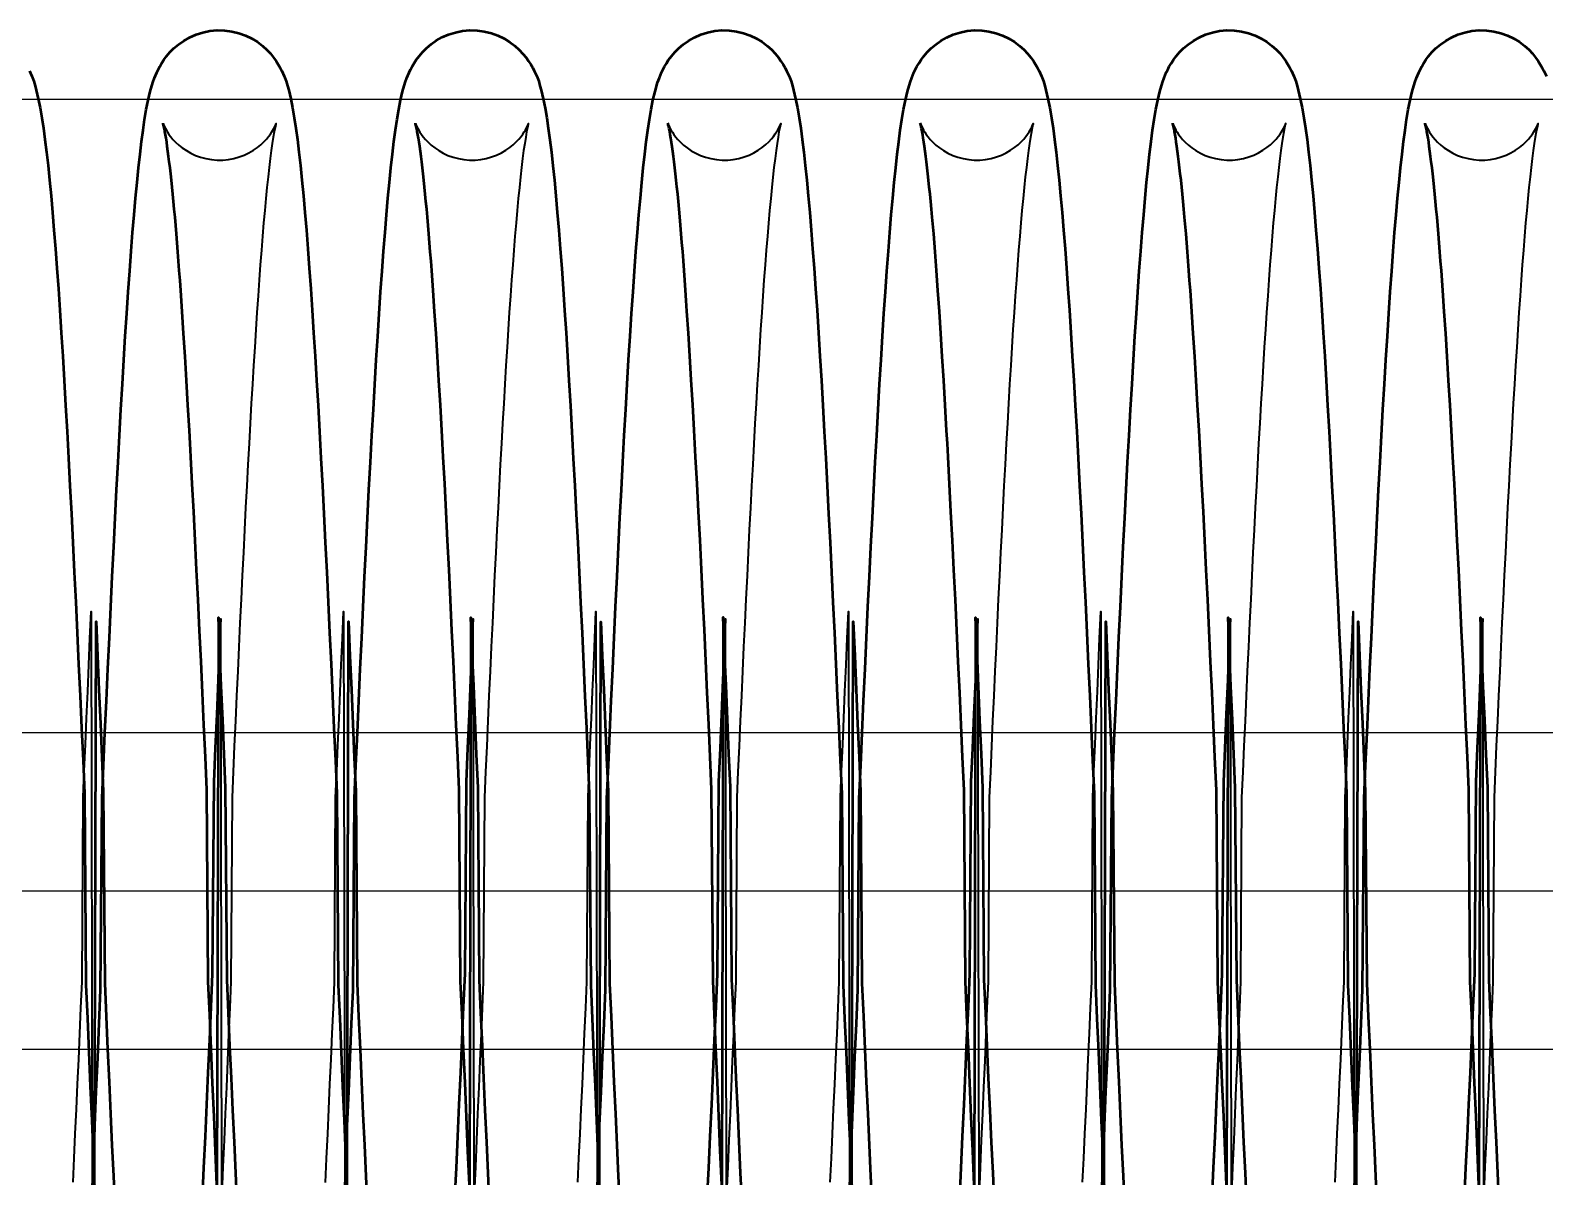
# Model space of a CAD drawing. Header units: millimetres. Extents: x 1448 to 104164, y -19509 to -89.
# Drawn here: x 52681.2 to 52776.9, y -3831.2 to -3758.8 of the extents above; entities that cross this region are included whole.
import ezdxf

# ---------------------------------------------------------------- set-up
doc = ezdxf.new("R2010")
doc.units = ezdxf.units.MM
doc.header["$LTSCALE"] = 60
doc.header["$MEASUREMENT"] = 0
doc.linetypes.add('CEN', pattern=[62, 60, -1, 0, -1])
doc.layers.get('0').update_dxf_attribs({"linetype": 'CONTINUOUS'})
doc.layers.add('cen', color=14, linetype='CONTINUOUS')
doc.layers.add('가려진 것(ISO)', color=7, linetype='CONTINUOUS', lineweight=35)
doc.layers.add('가시적인 것(ISO)', color=7, linetype='CONTINUOUS', lineweight=50)

# ---------------------------------------------------------------- blocks, each defined once
blk = doc.blocks.new('토션스프링 3')
at = {"layer": '가려진 것(ISO)', "flags": 128}
for points in [[(21462352.319, -50952857.63), (21462352.325, -50952857.647), (21462352.345, -50952857.704), (21462352.389, -50952857.807), (21462352.468, -50952857.966), (21462352.525, -50952858.07), (21462352.598, -50952858.191), (21462352.691, -50952858.328), (21462352.805, -50952858.48), (21462352.944, -50952858.647), (21462353.111, -50952858.823), (21462353.306, -50952859.003), (21462353.532, -50952859.182), (21462353.787, -50952859.355), (21462354.067, -50952859.514), (21462354.368, -50952859.654), (21462354.69, -50952859.77), (21462355.028, -50952859.86), (21462355.377, -50952859.922), (21462355.731, -50952859.952), (21462356.087, -50952859.949), (21462356.442, -50952859.915), (21462356.79, -50952859.851), (21462357.125, -50952859.758), (21462357.444, -50952859.638), (21462357.744, -50952859.494), (21462358.022, -50952859.334), (21462358.273, -50952859.161), (21462358.494, -50952858.981), (21462358.686, -50952858.8), (21462358.85, -50952858.625), (21462358.987, -50952858.459), (21462359.098, -50952858.309), (21462359.187, -50952858.174), (21462359.258, -50952858.056), (21462359.314, -50952857.954), (21462359.357, -50952857.869), (21462359.414, -50952857.742), (21462359.444, -50952857.667), (21462359.455, -50952857.633), (21462359.455, -50952857.635), (21462359.446, -50952857.667), (21462359.431, -50952857.726), (21462359.411, -50952857.808), (21462359.389, -50952857.911), (21462359.338, -50952858.173), (21462359.279, -50952858.505), (21462359.216, -50952858.901), (21462359.152, -50952859.352), (21462359.086, -50952859.857), (21462359.018, -50952860.414), (21462358.95, -50952861.021), (21462358.881, -50952861.678), (21462358.811, -50952862.381), (21462358.741, -50952863.131), (21462358.671, -50952863.924), (21462358.601, -50952864.759), (21462358.53, -50952865.637), (21462358.459, -50952866.559), (21462358.389, -50952867.523), (21462358.317, -50952868.527), (21462358.246, -50952869.571), (21462358.175, -50952870.652), (21462358.104, -50952871.77), (21462358.032, -50952872.923), (21462357.961, -50952874.109), (21462357.89, -50952875.328), (21462357.819, -50952876.578), (21462357.747, -50952877.861), (21462357.676, -50952879.178), (21462357.604, -50952880.526), (21462357.533, -50952881.903), (21462357.461, -50952883.309), (21462357.39, -50952884.741), (21462357.318, -50952886.198), (21462357.246, -50952887.677), (21462357.175, -50952889.177), (21462357.103, -50952890.697), (21462357.032, -50952892.234), (21462356.961, -50952893.791), (21462356.889, -50952895.368), (21462356.818, -50952896.964), (21462356.746, -50952898.577), (21462356.674, -50952900.205), (21462356.603, -50952911.847), (21462356.531, -50952913.499), (21462356.459, -50952915.16), (21462356.388, -50952916.829), (21462356.316, -50952918.502), (21462356.245, -50952920.179), (21462356.174, -50952921.858), (21462356.102, -50952923.543), (21462356.031, -50952925.233), (21462355.959, -50952888.925), (21462355.887, -50952890.618)], [(21462368.266, -50952857.63), (21462368.271, -50952857.647), (21462368.292, -50952857.704), (21462368.336, -50952857.807), (21462368.414, -50952857.966), (21462368.472, -50952858.07), (21462368.545, -50952858.191), (21462368.637, -50952858.328), (21462368.752, -50952858.481), (21462368.891, -50952858.647), (21462369.058, -50952858.823), (21462369.254, -50952859.003), (21462369.479, -50952859.182), (21462369.734, -50952859.355), (21462370.014, -50952859.514), (21462370.316, -50952859.654), (21462370.637, -50952859.77), (21462370.975, -50952859.86), (21462371.324, -50952859.922), (21462371.678, -50952859.952), (21462372.034, -50952859.949), (21462372.389, -50952859.915), (21462372.737, -50952859.851), (21462373.072, -50952859.758), (21462373.391, -50952859.638), (21462373.692, -50952859.494), (21462373.969, -50952859.333), (21462374.22, -50952859.16), (21462374.441, -50952858.981), (21462374.633, -50952858.8), (21462374.797, -50952858.624), (21462374.934, -50952858.459), (21462375.045, -50952858.309), (21462375.134, -50952858.174), (21462375.205, -50952858.056), (21462375.261, -50952857.954), (21462375.304, -50952857.869), (21462375.361, -50952857.742), (21462375.39, -50952857.667), (21462375.402, -50952857.633), (21462375.402, -50952857.635), (21462375.393, -50952857.667), (21462375.378, -50952857.726), (21462375.358, -50952857.808), (21462375.336, -50952857.911), (21462375.284, -50952858.173), (21462375.226, -50952858.505), (21462375.163, -50952858.901), (21462375.098, -50952859.352), (21462375.032, -50952859.857), (21462374.965, -50952860.414), (21462374.897, -50952861.021), (21462374.828, -50952861.678), (21462374.758, -50952862.381), (21462374.688, -50952863.131), (21462374.618, -50952863.924), (21462374.547, -50952864.759), (21462374.477, -50952865.637), (21462374.406, -50952866.559), (21462374.335, -50952867.523), (21462374.264, -50952868.527), (21462374.193, -50952869.571), (21462374.122, -50952870.652), (21462374.05, -50952871.77), (21462373.979, -50952872.923), (21462373.908, -50952874.109), (21462373.837, -50952875.328), (21462373.765, -50952876.578), (21462373.694, -50952877.861), (21462373.623, -50952879.178), (21462373.551, -50952880.526), (21462373.48, -50952881.904), (21462373.408, -50952883.309), (21462373.336, -50952884.741), (21462373.265, -50952886.198), (21462373.193, -50952887.677), (21462373.122, -50952889.177), (21462373.05, -50952890.697), (21462372.979, -50952892.234), (21462372.908, -50952893.79), (21462372.836, -50952895.368), (21462372.765, -50952896.964), (21462372.693, -50952898.577), (21462372.621, -50952900.205), (21462372.55, -50952911.847), (21462372.478, -50952913.499), (21462372.406, -50952915.16), (21462372.335, -50952916.828), (21462372.263, -50952918.502), (21462372.192, -50952920.179), (21462372.12, -50952921.858), (21462372.049, -50952923.543), (21462371.978, -50952925.233), (21462371.906, -50952888.925), (21462371.834, -50952890.618)], [(21462384.212, -50952857.63), (21462384.218, -50952857.647), (21462384.239, -50952857.704), (21462384.282, -50952857.809), (21462384.36, -50952857.972), (21462384.418, -50952858.076), (21462384.493, -50952858.196), (21462384.587, -50952858.332), (21462384.702, -50952858.484), (21462384.842, -50952858.651), (21462385.01, -50952858.828), (21462385.206, -50952859.008), (21462385.433, -50952859.187), (21462385.688, -50952859.359), (21462385.968, -50952859.518), (21462386.271, -50952859.658), (21462386.593, -50952859.773), (21462386.931, -50952859.862), (21462387.28, -50952859.923), (21462387.634, -50952859.952), (21462387.99, -50952859.949), (21462388.345, -50952859.914), (21462388.693, -50952859.849), (21462389.027, -50952859.755), (21462389.346, -50952859.634), (21462389.646, -50952859.49), (21462389.923, -50952859.329), (21462390.172, -50952859.156), (21462390.393, -50952858.976), (21462390.584, -50952858.796), (21462390.748, -50952858.62), (21462390.884, -50952858.455), (21462390.994, -50952858.305), (21462391.083, -50952858.171), (21462391.154, -50952858.053), (21462391.209, -50952857.952), (21462391.251, -50952857.867), (21462391.308, -50952857.741), (21462391.337, -50952857.666), (21462391.349, -50952857.633), (21462391.348, -50952857.635), (21462391.339, -50952857.668), (21462391.324, -50952857.727), (21462391.305, -50952857.809), (21462391.282, -50952857.912), (21462391.231, -50952858.175), (21462391.173, -50952858.507), (21462391.11, -50952858.903), (21462391.045, -50952859.355), (21462390.979, -50952859.859), (21462390.912, -50952860.416), (21462390.844, -50952861.024), (21462390.774, -50952861.681), (21462390.705, -50952862.385), (21462390.635, -50952863.134), (21462390.564, -50952863.927), (21462390.494, -50952864.763), (21462390.424, -50952865.641), (21462390.353, -50952866.563), (21462390.282, -50952867.527), (21462390.211, -50952868.531), (21462390.14, -50952869.575), (21462390.068, -50952870.656), (21462389.997, -50952871.774), (21462389.926, -50952872.927), (21462389.854, -50952874.113), (21462389.783, -50952875.332), (21462389.712, -50952876.581), (21462389.641, -50952877.865), (21462389.569, -50952879.182), (21462389.498, -50952880.53), (21462389.426, -50952881.907), (21462389.355, -50952883.313), (21462389.283, -50952884.745), (21462389.211, -50952886.201), (21462389.14, -50952887.68), (21462389.068, -50952889.18), (21462388.997, -50952890.699), (21462388.926, -50952892.236), (21462388.854, -50952893.793), (21462388.783, -50952895.37), (21462388.711, -50952896.967), (21462388.64, -50952898.58), (21462388.568, -50952900.208), (21462388.496, -50952911.849), (21462388.425, -50952913.501), (21462388.353, -50952915.162), (21462388.281, -50952916.83), (21462388.21, -50952918.503), (21462388.139, -50952920.179), (21462388.067, -50952921.858), (21462387.996, -50952923.543), (21462387.924, -50952925.233), (21462387.853, -50952888.925), (21462387.781, -50952890.619)], [(21462400.159, -50952857.63), (21462400.165, -50952857.647), (21462400.186, -50952857.704), (21462400.229, -50952857.807), (21462400.308, -50952857.966), (21462400.365, -50952858.07), (21462400.439, -50952858.191), (21462400.531, -50952858.328), (21462400.645, -50952858.48), (21462400.784, -50952858.646), (21462400.951, -50952858.822), (21462401.147, -50952859.003), (21462401.372, -50952859.182), (21462401.627, -50952859.354), (21462401.907, -50952859.514), (21462402.208, -50952859.654), (21462402.53, -50952859.77), (21462402.868, -50952859.86), (21462403.216, -50952859.921), (21462403.57, -50952859.952), (21462403.927, -50952859.949), (21462404.282, -50952859.915), (21462404.63, -50952859.851), (21462404.965, -50952859.758), (21462405.284, -50952859.638), (21462405.584, -50952859.495), (21462405.862, -50952859.334), (21462406.113, -50952859.161), (21462406.334, -50952858.981), (21462406.526, -50952858.801), (21462406.69, -50952858.625), (21462406.827, -50952858.459), (21462406.938, -50952858.309), (21462407.028, -50952858.174), (21462407.099, -50952858.056), (21462407.154, -50952857.954), (21462407.197, -50952857.869), (21462407.255, -50952857.742), (21462407.284, -50952857.667), (21462407.296, -50952857.633), (21462407.295, -50952857.635), (21462407.286, -50952857.667), (21462407.271, -50952857.726), (21462407.252, -50952857.808), (21462407.229, -50952857.911), (21462407.178, -50952858.173), (21462407.12, -50952858.505), (21462407.057, -50952858.9), (21462406.992, -50952859.352), (21462406.926, -50952859.856), (21462406.859, -50952860.413), (21462406.791, -50952861.021), (21462406.722, -50952861.677), (21462406.652, -50952862.381), (21462406.582, -50952863.131), (21462406.512, -50952863.924), (21462406.441, -50952864.759), (21462406.371, -50952865.637), (21462406.3, -50952866.559), (21462406.229, -50952867.522), (21462406.158, -50952868.526), (21462406.087, -50952869.57), (21462406.015, -50952870.652), (21462405.944, -50952871.77), (21462405.873, -50952872.923), (21462405.801, -50952874.11), (21462405.73, -50952875.328), (21462405.659, -50952876.578), (21462405.588, -50952877.861), (21462405.516, -50952879.178), (21462405.445, -50952880.525), (21462405.373, -50952881.903), (21462405.302, -50952883.309), (21462405.23, -50952884.741), (21462405.158, -50952886.197), (21462405.087, -50952887.677), (21462405.015, -50952889.177), (21462404.944, -50952890.697), (21462404.873, -50952892.235), (21462404.801, -50952893.791), (21462404.73, -50952895.368), (21462404.658, -50952896.964), (21462404.587, -50952898.577), (21462404.515, -50952900.205), (21462404.443, -50952911.846), (21462404.372, -50952913.499), (21462404.3, -50952915.16), (21462404.228, -50952916.829), (21462404.157, -50952918.503), (21462404.085, -50952920.18), (21462404.014, -50952921.859), (21462403.943, -50952923.544), (21462403.871, -50952925.233), (21462403.8, -50952888.925), (21462403.728, -50952890.618)], [(21462416.106, -50952857.63), (21462416.112, -50952857.647), (21462416.133, -50952857.704), (21462416.176, -50952857.807), (21462416.255, -50952857.966), (21462416.312, -50952858.07), (21462416.386, -50952858.191), (21462416.478, -50952858.328), (21462416.592, -50952858.48), (21462416.731, -50952858.646), (21462416.898, -50952858.822), (21462417.094, -50952859.003), (21462417.319, -50952859.182), (21462417.574, -50952859.354), (21462417.854, -50952859.514), (21462418.155, -50952859.654), (21462418.477, -50952859.77), (21462418.815, -50952859.86), (21462419.163, -50952859.921), (21462419.517, -50952859.952), (21462419.874, -50952859.949), (21462420.229, -50952859.915), (21462420.577, -50952859.851), (21462420.912, -50952859.758), (21462421.231, -50952859.638), (21462421.531, -50952859.495), (21462421.809, -50952859.334), (21462422.06, -50952859.161), (21462422.281, -50952858.981), (21462422.473, -50952858.801), (21462422.637, -50952858.625), (21462422.774, -50952858.459), (21462422.885, -50952858.309), (21462422.975, -50952858.174), (21462423.046, -50952858.056), (21462423.101, -50952857.954), (21462423.144, -50952857.869), (21462423.202, -50952857.742), (21462423.231, -50952857.667), (21462423.243, -50952857.633), (21462423.242, -50952857.635), (21462423.233, -50952857.667), (21462423.218, -50952857.726), (21462423.199, -50952857.808), (21462423.176, -50952857.911), (21462423.125, -50952858.173), (21462423.067, -50952858.505), (21462423.004, -50952858.9), (21462422.939, -50952859.352), (21462422.873, -50952859.856), (21462422.806, -50952860.413), (21462422.738, -50952861.021), (21462422.669, -50952861.677), (21462422.599, -50952862.381), (21462422.529, -50952863.131), (21462422.458, -50952863.924), (21462422.388, -50952864.759), (21462422.318, -50952865.637), (21462422.247, -50952866.559), (21462422.176, -50952867.522), (21462422.105, -50952868.527), (21462422.034, -50952869.57), (21462421.962, -50952870.652), (21462421.891, -50952871.77), (21462421.82, -50952872.923), (21462421.748, -50952874.109), (21462421.677, -50952875.328), (21462421.606, -50952876.578), (21462421.535, -50952877.861), (21462421.463, -50952879.178), (21462421.392, -50952880.525), (21462421.32, -50952881.903), (21462421.249, -50952883.309), (21462421.177, -50952884.741), (21462421.105, -50952886.197), (21462421.034, -50952887.677), (21462420.962, -50952889.177), (21462420.891, -50952890.697), (21462420.819, -50952892.235), (21462420.748, -50952893.791), (21462420.677, -50952895.368), (21462420.605, -50952896.964), (21462420.534, -50952898.577), (21462420.462, -50952900.205), (21462420.39, -50952911.846), (21462420.318, -50952913.499), (21462420.247, -50952915.16), (21462420.175, -50952916.829), (21462420.104, -50952918.503), (21462420.032, -50952920.18), (21462419.961, -50952921.859), (21462419.89, -50952923.544), (21462419.818, -50952925.233), (21462419.747, -50952888.925), (21462419.675, -50952890.618)], [(21462432.053, -50952857.63), (21462432.059, -50952857.647), (21462432.08, -50952857.704), (21462432.123, -50952857.807), (21462432.202, -50952857.966), (21462432.259, -50952858.07), (21462432.332, -50952858.191), (21462432.425, -50952858.328), (21462432.539, -50952858.48), (21462432.678, -50952858.646), (21462432.845, -50952858.822), (21462433.04, -50952859.003), (21462433.266, -50952859.182), (21462433.521, -50952859.354), (21462433.8, -50952859.514), (21462434.102, -50952859.654), (21462434.424, -50952859.77), (21462434.762, -50952859.86), (21462435.11, -50952859.921), (21462435.464, -50952859.952), (21462435.821, -50952859.949), (21462436.176, -50952859.915), (21462436.523, -50952859.851), (21462436.859, -50952859.758), (21462437.178, -50952859.638), (21462437.478, -50952859.495), (21462437.756, -50952859.334), (21462438.007, -50952859.161), (21462438.228, -50952858.981), (21462438.42, -50952858.801), (21462438.584, -50952858.625), (21462438.721, -50952858.459), (21462438.832, -50952858.309), (21462438.921, -50952858.174), (21462438.992, -50952858.056), (21462439.048, -50952857.954), (21462439.091, -50952857.869), (21462439.148, -50952857.742), (21462439.178, -50952857.667), (21462439.189, -50952857.633), (21462439.189, -50952857.635), (21462439.18, -50952857.667), (21462439.165, -50952857.726), (21462439.145, -50952857.808), (21462439.123, -50952857.911), (21462439.072, -50952858.173), (21462439.014, -50952858.505), (21462438.951, -50952858.9), (21462438.886, -50952859.352), (21462438.82, -50952859.857), (21462438.753, -50952860.413), (21462438.684, -50952861.021), (21462438.615, -50952861.677), (21462438.546, -50952862.381), (21462438.476, -50952863.131), (21462438.405, -50952863.924), (21462438.335, -50952864.759), (21462438.264, -50952865.637), (21462438.194, -50952866.559), (21462438.123, -50952867.522), (21462438.052, -50952868.527), (21462437.98, -50952869.57), (21462437.909, -50952870.652), (21462437.838, -50952871.77), (21462437.766, -50952872.923), (21462437.695, -50952874.109), (21462437.624, -50952875.328), (21462437.553, -50952876.578), (21462437.482, -50952877.861), (21462437.41, -50952879.178), (21462437.339, -50952880.526), (21462437.267, -50952881.903), (21462437.195, -50952883.309), (21462437.124, -50952884.741), (21462437.052, -50952886.197), (21462436.981, -50952887.677), (21462436.909, -50952889.177), (21462436.838, -50952890.697), (21462436.766, -50952892.235), (21462436.695, -50952893.791), (21462436.624, -50952895.368), (21462436.552, -50952896.964), (21462436.48, -50952898.577), (21462436.409, -50952900.205), (21462436.337, -50952911.846), (21462436.265, -50952913.499), (21462436.194, -50952915.16), (21462436.122, -50952916.829), (21462436.05, -50952918.503), (21462435.979, -50952920.18), (21462435.908, -50952921.859), (21462435.836, -50952923.543), (21462435.765, -50952925.233), (21462435.693, -50952888.925), (21462435.622, -50952890.618)], [(21462346.628, -50952924.51), (21462346.699, -50952922.988), (21462346.771, -50952921.448), (21462346.842, -50952919.892), (21462346.913, -50952918.32), (21462346.985, -50952916.728), (21462347.056, -50952915.118), (21462347.128, -50952913.493), (21462347.199, -50952911.853), (21462347.271, -50952900.202), (21462347.342, -50952898.541), (21462347.414, -50952896.871), (21462347.486, -50952895.196), (21462347.557, -50952893.516), (21462347.629, -50952891.834), (21462347.7, -50952890.152), (21462347.771, -50952888.468), (21462347.843, -50952924.78), (21462347.914, -50952923.091)], [(21462362.574, -50952924.525), (21462362.645, -50952923), (21462362.717, -50952921.456), (21462362.789, -50952919.893), (21462362.86, -50952918.315), (21462362.932, -50952916.723), (21462363.003, -50952915.118), (21462363.074, -50952913.499), (21462363.146, -50952911.865), (21462363.217, -50952900.217), (21462363.289, -50952898.557), (21462363.36, -50952896.888), (21462363.432, -50952895.21), (21462363.504, -50952893.527), (21462363.575, -50952891.839), (21462363.647, -50952890.15), (21462363.718, -50952888.461), (21462363.79, -50952924.774), (21462363.861, -50952923.091)], [(21462378.521, -50952924.509), (21462378.593, -50952922.988), (21462378.664, -50952921.449), (21462378.736, -50952919.894), (21462378.807, -50952918.321), (21462378.878, -50952916.728), (21462378.95, -50952915.118), (21462379.021, -50952913.491), (21462379.093, -50952911.852), (21462379.165, -50952900.2), (21462379.236, -50952898.539), (21462379.308, -50952896.87), (21462379.379, -50952895.196), (21462379.451, -50952893.517), (21462379.522, -50952891.837), (21462379.593, -50952890.156), (21462379.665, -50952888.47), (21462379.736, -50952924.781), (21462379.808, -50952923.091)], [(21462394.468, -50952924.509), (21462394.54, -50952922.988), (21462394.611, -50952921.449), (21462394.682, -50952919.894), (21462394.754, -50952918.321), (21462394.825, -50952916.728), (21462394.897, -50952915.118), (21462394.968, -50952913.492), (21462395.04, -50952911.852), (21462395.111, -50952900.201), (21462395.183, -50952898.539), (21462395.255, -50952896.87), (21462395.326, -50952895.196), (21462395.398, -50952893.517), (21462395.469, -50952891.836), (21462395.54, -50952890.155), (21462395.612, -50952888.47), (21462395.683, -50952924.781), (21462395.755, -50952923.091)], [(21462410.415, -50952924.51), (21462410.487, -50952922.988), (21462410.558, -50952921.449), (21462410.629, -50952919.894), (21462410.701, -50952918.321), (21462410.772, -50952916.728), (21462410.843, -50952915.118), (21462410.915, -50952913.492), (21462410.987, -50952911.852), (21462411.058, -50952900.201), (21462411.13, -50952898.539), (21462411.202, -50952896.87), (21462411.273, -50952895.196), (21462411.345, -50952893.517), (21462411.416, -50952891.836), (21462411.487, -50952890.155), (21462411.558, -50952888.47), (21462411.63, -50952924.781), (21462411.701, -50952923.091)], [(21462426.362, -50952924.51), (21462426.433, -50952922.988), (21462426.505, -50952921.449), (21462426.576, -50952919.894), (21462426.647, -50952918.321), (21462426.719, -50952916.728), (21462426.79, -50952915.118), (21462426.862, -50952913.492), (21462426.933, -50952911.852), (21462427.005, -50952900.201), (21462427.077, -50952898.54), (21462427.148, -50952896.871), (21462427.22, -50952895.196), (21462427.291, -50952893.517), (21462427.363, -50952891.836), (21462427.434, -50952890.154), (21462427.505, -50952888.47), (21462427.577, -50952924.781), (21462427.648, -50952923.091)]]:
    blk.add_lwpolyline(points, dxfattribs=at)
at = {"layer": '가시적인 것(ISO)', "flags": 128}
for points in [[(21462343.868, -50952854.311), (21462344.03, -50952854.657), (21462344.148, -50952854.968), (21462344.236, -50952855.256), (21462344.305, -50952855.53), (21462344.433, -50952856.08), (21462344.552, -50952856.658), (21462344.659, -50952857.275), (21462344.76, -50952857.939), (21462344.857, -50952858.66), (21462344.953, -50952859.447), (21462345.048, -50952860.302), (21462345.143, -50952861.223), (21462345.237, -50952862.209), (21462345.331, -50952863.26), (21462345.423, -50952864.373), (21462345.516, -50952865.549), (21462345.608, -50952866.786), (21462345.7, -50952868.082), (21462345.791, -50952869.438), (21462345.883, -50952870.856), (21462345.975, -50952872.334), (21462346.067, -50952873.869), (21462346.159, -50952875.458), (21462346.251, -50952877.098), (21462346.343, -50952878.786), (21462346.435, -50952880.52), (21462346.526, -50952882.295), (21462346.617, -50952884.111), (21462346.709, -50952885.97), (21462346.801, -50952887.872), (21462346.892, -50952889.813), (21462346.984, -50952891.788), (21462347.076, -50952893.793), (21462347.168, -50952895.826), (21462347.259, -50952897.882), (21462347.351, -50952899.957), (21462347.442, -50952912.049), (21462347.533, -50952914.161), (21462347.625, -50952916.293), (21462347.717, -50952918.44), (21462347.808, -50952920.598), (21462347.9, -50952922.762), (21462347.992, -50952924.93), (21462348.083, -50952889.095), (21462348.175, -50952891.255), (21462348.266, -50952893.406), (21462348.358, -50952895.552), (21462348.449, -50952897.692), (21462348.541, -50952899.822), (21462348.633, -50952911.937), (21462348.724, -50952914.035), (21462348.816, -50952916.11), (21462348.908, -50952918.159), (21462348.999, -50952920.177), (21462349.09, -50952922.162), (21462349.182, -50952924.116), (21462349.273, -50952926.04)], [(21462347.914, -50952923.091), (21462348.006, -50952920.927), (21462348.098, -50952918.768), (21462348.189, -50952916.618), (21462348.281, -50952914.48), (21462348.373, -50952912.359), (21462348.464, -50952900.26), (21462348.555, -50952898.185), (21462348.647, -50952896.131), (21462348.738, -50952894.098), (21462348.83, -50952892.09), (21462348.922, -50952890.111), (21462349.014, -50952888.164), (21462349.106, -50952886.253), (21462349.197, -50952884.382), (21462349.289, -50952882.554), (21462349.38, -50952880.774), (21462349.472, -50952879.038), (21462349.563, -50952877.347), (21462349.655, -50952875.701), (21462349.747, -50952874.105), (21462349.839, -50952872.561), (21462349.931, -50952871.071), (21462350.024, -50952869.639), (21462350.116, -50952868.267), (21462350.208, -50952866.958), (21462350.3, -50952865.714), (21462350.392, -50952864.532), (21462350.485, -50952863.413), (21462350.578, -50952862.357), (21462350.671, -50952861.365), (21462350.765, -50952860.438), (21462350.86, -50952859.578), (21462350.954, -50952858.786), (21462351.049, -50952858.058), (21462351.149, -50952857.384), (21462351.256, -50952856.758), (21462351.374, -50952856.171), (21462351.507, -50952855.614), (21462351.669, -50952855.055), (21462351.778, -50952854.753), (21462351.915, -50952854.424), (21462352.001, -50952854.244), (21462352.102, -50952854.052), (21462352.222, -50952853.846), (21462352.367, -50952853.624), (21462352.543, -50952853.388), (21462352.753, -50952853.143), (21462353.002, -50952852.893), (21462353.294, -50952852.646), (21462353.626, -50952852.413), (21462353.995, -50952852.204), (21462354.398, -50952852.028), (21462354.829, -50952851.891), (21462355.278, -50952851.799), (21462355.738, -50952851.758), (21462356.202, -50952851.767), (21462356.66, -50952851.827), (21462357.102, -50952851.934), (21462357.523, -50952852.086), (21462357.916, -50952852.276), (21462358.274, -50952852.495), (21462358.591, -50952852.733), (21462358.866, -50952852.982), (21462359.101, -50952853.231), (21462359.298, -50952853.473), (21462359.462, -50952853.704), (21462359.598, -50952853.921), (21462359.713, -50952854.122), (21462359.813, -50952854.311), (21462359.974, -50952854.657), (21462360.093, -50952854.969), (21462360.182, -50952855.256), (21462360.253, -50952855.531), (21462360.38, -50952856.079), (21462360.498, -50952856.658), (21462360.606, -50952857.275), (21462360.707, -50952857.939), (21462360.804, -50952858.661), (21462360.9, -50952859.447), (21462360.995, -50952860.301), (21462361.09, -50952861.222), (21462361.184, -50952862.209), (21462361.277, -50952863.259), (21462361.37, -50952864.373), (21462361.463, -50952865.549), (21462361.555, -50952866.786), (21462361.647, -50952868.082), (21462361.738, -50952869.438), (21462361.83, -50952870.856), (21462361.922, -50952872.334), (21462362.014, -50952873.869), (21462362.106, -50952875.458), (21462362.198, -50952877.098), (21462362.29, -50952878.786), (21462362.381, -50952880.52), (21462362.473, -50952882.295), (21462362.564, -50952884.111), (21462362.656, -50952885.97), (21462362.747, -50952887.872), (21462362.839, -50952889.812), (21462362.931, -50952891.787), (21462363.023, -50952893.793), (21462363.114, -50952895.826), (21462363.206, -50952897.882), (21462363.298, -50952899.957), (21462363.389, -50952912.049), (21462363.48, -50952914.161), (21462363.572, -50952916.293), (21462363.663, -50952918.439), (21462363.755, -50952920.597), (21462363.847, -50952922.762), (21462363.939, -50952924.929), (21462364.03, -50952889.095), (21462364.122, -50952891.255), (21462364.213, -50952893.406), (21462364.304, -50952895.552), (21462364.396, -50952897.691), (21462364.488, -50952899.821), (21462364.579, -50952911.937), (21462364.671, -50952914.035), (21462364.763, -50952916.11), (21462364.855, -50952918.159), (21462364.946, -50952920.177), (21462365.037, -50952922.162), (21462365.129, -50952924.116), (21462365.22, -50952926.039)], [(21462363.861, -50952923.091), (21462363.952, -50952920.936), (21462364.044, -50952918.782), (21462364.135, -50952916.634), (21462364.227, -50952914.497), (21462364.319, -50952912.373), (21462364.411, -50952900.267), (21462364.502, -50952898.183), (21462364.594, -50952896.125), (21462364.685, -50952894.098), (21462364.777, -50952892.098), (21462364.868, -50952890.124), (21462364.96, -50952888.181), (21462365.052, -50952886.27), (21462365.143, -50952884.397), (21462365.235, -50952882.564), (21462365.327, -50952880.776), (21462365.419, -50952879.035), (21462365.51, -50952877.345), (21462365.602, -50952875.707), (21462365.693, -50952874.116), (21462365.785, -50952872.576), (21462365.877, -50952871.088), (21462365.969, -50952869.656), (21462366.062, -50952868.281), (21462366.154, -50952866.965), (21462366.247, -50952865.712), (21462366.34, -50952864.524), (21462366.432, -50952863.402), (21462366.525, -50952862.349), (21462366.618, -50952861.361), (21462366.712, -50952860.436), (21462366.807, -50952859.575), (21462366.903, -50952858.777), (21462367.002, -50952858.041), (21462367.102, -50952857.367), (21462367.204, -50952856.751), (21462367.318, -50952856.173), (21462367.452, -50952855.614), (21462367.619, -50952855.051), (21462367.725, -50952854.751), (21462367.864, -50952854.421), (21462367.95, -50952854.241), (21462368.051, -50952854.048), (21462368.172, -50952853.841), (21462368.317, -50952853.62), (21462368.493, -50952853.385), (21462368.704, -50952853.138), (21462368.954, -50952852.888), (21462369.245, -50952852.642), (21462369.578, -50952852.41), (21462369.95, -50952852.201), (21462370.353, -50952852.024), (21462370.783, -50952851.889), (21462371.233, -50952851.799), (21462371.694, -50952851.757), (21462372.156, -50952851.767), (21462372.613, -50952851.828), (21462373.057, -50952851.937), (21462373.477, -50952852.088), (21462373.868, -50952852.279), (21462374.225, -50952852.5), (21462374.544, -50952852.74), (21462374.82, -50952852.989), (21462375.054, -50952853.237), (21462375.25, -50952853.48), (21462375.413, -50952853.71), (21462375.55, -50952853.925), (21462375.669, -50952854.127), (21462375.771, -50952854.315), (21462375.932, -50952854.66), (21462376.047, -50952854.971), (21462376.131, -50952855.259), (21462376.198, -50952855.534), (21462376.328, -50952856.086), (21462376.447, -50952856.665), (21462376.554, -50952857.281), (21462376.654, -50952857.945), (21462376.751, -50952858.667), (21462376.848, -50952859.455), (21462376.943, -50952860.31), (21462377.038, -50952861.232), (21462377.132, -50952862.218), (21462377.225, -50952863.269), (21462377.318, -50952864.383), (21462377.41, -50952865.559), (21462377.502, -50952866.795), (21462377.594, -50952868.092), (21462377.686, -50952869.448), (21462377.778, -50952870.867), (21462377.87, -50952872.346), (21462377.962, -50952873.881), (21462378.054, -50952875.47), (21462378.145, -50952877.11), (21462378.237, -50952878.798), (21462378.329, -50952880.531), (21462378.42, -50952882.307), (21462378.512, -50952884.122), (21462378.603, -50952885.983), (21462378.695, -50952887.885), (21462378.787, -50952889.826), (21462378.878, -50952891.801), (21462378.97, -50952893.806), (21462379.062, -50952895.838), (21462379.153, -50952897.894), (21462379.245, -50952899.968), (21462379.336, -50952912.06), (21462379.427, -50952914.173), (21462379.519, -50952916.305), (21462379.611, -50952918.452), (21462379.703, -50952920.609), (21462379.794, -50952922.774), (21462379.886, -50952924.94), (21462379.978, -50952889.105), (21462380.069, -50952891.264), (21462380.16, -50952893.414), (21462380.252, -50952895.561), (21462380.343, -50952897.701), (21462380.435, -50952899.831), (21462380.527, -50952911.946), (21462380.618, -50952914.044), (21462380.71, -50952916.118), (21462380.802, -50952918.166), (21462380.893, -50952920.184), (21462380.984, -50952922.167), (21462381.076, -50952924.122), (21462381.167, -50952926.046)], [(21462379.808, -50952923.091), (21462379.899, -50952920.927), (21462379.991, -50952918.767), (21462380.083, -50952916.617), (21462380.175, -50952914.48), (21462380.266, -50952912.361), (21462380.358, -50952900.263), (21462380.449, -50952898.188), (21462380.54, -50952896.133), (21462380.632, -50952894.099), (21462380.724, -50952892.09), (21462380.816, -50952890.11), (21462380.907, -50952888.163), (21462380.999, -50952886.253), (21462381.091, -50952884.382), (21462381.182, -50952882.556), (21462381.274, -50952880.777), (21462381.365, -50952879.04), (21462381.457, -50952877.347), (21462381.549, -50952875.701), (21462381.641, -50952874.105), (21462381.733, -50952872.56), (21462381.825, -50952871.071), (21462381.917, -50952869.639), (21462382.009, -50952868.268), (21462382.101, -50952866.96), (21462382.193, -50952865.717), (21462382.286, -50952864.535), (21462382.378, -50952863.415), (21462382.471, -50952862.358), (21462382.565, -50952861.367), (21462382.659, -50952860.441), (21462382.753, -50952859.582), (21462382.846, -50952858.792), (21462382.942, -50952858.062), (21462383.043, -50952857.386), (21462383.151, -50952856.758), (21462383.269, -50952856.17), (21462383.399, -50952855.615), (21462383.563, -50952855.056), (21462383.672, -50952854.754), (21462383.808, -50952854.425), (21462383.894, -50952854.246), (21462383.995, -50952854.053), (21462384.115, -50952853.847), (21462384.26, -50952853.626), (21462384.435, -50952853.39), (21462384.645, -50952853.145), (21462384.894, -50952852.895), (21462385.185, -50952852.648), (21462385.517, -50952852.415), (21462385.886, -50952852.205), (21462386.289, -50952852.029), (21462386.72, -50952851.892), (21462387.168, -50952851.8), (21462387.628, -50952851.758), (21462388.092, -50952851.767), (21462388.55, -50952851.826), (21462388.992, -50952851.933), (21462389.414, -50952852.085), (21462389.807, -50952852.275), (21462390.165, -50952852.493), (21462390.482, -50952852.731), (21462390.758, -50952852.98), (21462390.993, -50952853.229), (21462391.19, -50952853.471), (21462391.354, -50952853.702), (21462391.492, -50952853.918), (21462391.611, -50952854.12), (21462391.714, -50952854.309), (21462391.875, -50952854.655), (21462391.991, -50952854.966), (21462392.076, -50952855.254), (21462392.144, -50952855.529), (21462392.274, -50952856.08), (21462392.393, -50952856.659), (21462392.5, -50952857.275), (21462392.6, -50952857.939), (21462392.697, -50952858.66), (21462392.794, -50952859.448), (21462392.889, -50952860.303), (21462392.984, -50952861.224), (21462393.078, -50952862.21), (21462393.171, -50952863.26), (21462393.264, -50952864.374), (21462393.356, -50952865.549), (21462393.448, -50952866.786), (21462393.54, -50952868.082), (21462393.632, -50952869.438), (21462393.724, -50952870.857), (21462393.816, -50952872.335), (21462393.908, -50952873.87), (21462394, -50952875.459), (21462394.092, -50952877.099), (21462394.184, -50952878.787), (21462394.275, -50952880.52), (21462394.367, -50952882.295), (21462394.458, -50952884.111), (21462394.549, -50952885.971), (21462394.641, -50952887.873), (21462394.733, -50952889.814), (21462394.825, -50952891.789), (21462394.916, -50952893.794), (21462395.008, -50952895.827), (21462395.1, -50952897.882), (21462395.191, -50952899.957), (21462395.282, -50952912.049), (21462395.374, -50952914.162), (21462395.465, -50952916.294), (21462395.557, -50952918.441), (21462395.649, -50952920.599), (21462395.741, -50952922.763), (21462395.832, -50952924.93), (21462395.924, -50952889.096), (21462396.015, -50952891.255), (21462396.107, -50952893.405), (21462396.198, -50952895.552), (21462396.29, -50952897.692), (21462396.381, -50952899.822), (21462396.473, -50952911.938), (21462396.565, -50952914.036), (21462396.657, -50952916.111), (21462396.748, -50952918.159), (21462396.84, -50952920.177), (21462396.931, -50952922.161), (21462397.022, -50952924.116), (21462397.114, -50952926.04)], [(21462395.755, -50952923.091), (21462395.846, -50952920.927), (21462395.938, -50952918.767), (21462396.03, -50952916.617), (21462396.122, -50952914.48), (21462396.213, -50952912.36), (21462396.305, -50952900.262), (21462396.396, -50952898.188), (21462396.487, -50952896.132), (21462396.579, -50952894.099), (21462396.671, -50952892.09), (21462396.762, -50952890.11), (21462396.854, -50952888.163), (21462396.946, -50952886.253), (21462397.038, -50952884.382), (21462397.129, -50952882.556), (21462397.221, -50952880.776), (21462397.312, -50952879.04), (21462397.404, -50952877.347), (21462397.496, -50952875.701), (21462397.588, -50952874.105), (21462397.68, -50952872.56), (21462397.772, -50952871.071), (21462397.864, -50952869.639), (21462397.956, -50952868.268), (21462398.048, -50952866.96), (21462398.14, -50952865.716), (21462398.232, -50952864.534), (21462398.325, -50952863.415), (21462398.418, -50952862.358), (21462398.511, -50952861.366), (21462398.606, -50952860.44), (21462398.7, -50952859.582), (21462398.793, -50952858.791), (21462398.889, -50952858.061), (21462398.989, -50952857.386), (21462399.097, -50952856.758), (21462399.215, -50952856.17), (21462399.346, -50952855.615), (21462399.51, -50952855.056), (21462399.619, -50952854.754), (21462399.755, -50952854.425), (21462399.84, -50952854.245), (21462399.942, -50952854.053), (21462400.062, -50952853.847), (21462400.207, -50952853.625), (21462400.382, -50952853.39), (21462400.592, -50952853.145), (21462400.841, -50952852.895), (21462401.132, -50952852.648), (21462401.464, -50952852.414), (21462401.833, -50952852.205), (21462402.236, -50952852.029), (21462402.667, -50952851.892), (21462403.116, -50952851.8), (21462403.575, -50952851.758), (21462404.039, -50952851.767), (21462404.497, -50952851.826), (21462404.94, -50952851.933), (21462405.361, -50952852.085), (21462405.755, -50952852.275), (21462406.112, -50952852.493), (21462406.429, -50952852.731), (21462406.705, -50952852.98), (21462406.94, -50952853.229), (21462407.137, -50952853.471), (21462407.301, -50952853.703), (21462407.439, -50952853.918), (21462407.558, -50952854.12), (21462407.66, -50952854.309), (21462407.821, -50952854.655), (21462407.938, -50952854.966), (21462408.023, -50952855.254), (21462408.091, -50952855.529), (21462408.221, -50952856.08), (21462408.34, -50952856.659), (21462408.447, -50952857.275), (21462408.547, -50952857.939), (21462408.644, -50952858.66), (21462408.74, -50952859.448), (21462408.836, -50952860.302), (21462408.931, -50952861.224), (21462409.025, -50952862.21), (21462409.118, -50952863.26), (21462409.211, -50952864.374), (21462409.303, -50952865.549), (21462409.395, -50952866.786), (21462409.487, -50952868.082), (21462409.579, -50952869.438), (21462409.671, -50952870.856), (21462409.763, -50952872.335), (21462409.855, -50952873.87), (21462409.947, -50952875.459), (21462410.039, -50952877.099), (21462410.13, -50952878.787), (21462410.222, -50952880.52), (21462410.314, -50952882.295), (21462410.405, -50952884.111), (21462410.496, -50952885.971), (21462410.588, -50952887.873), (21462410.68, -50952889.814), (21462410.771, -50952891.789), (21462410.863, -50952893.794), (21462410.955, -50952895.827), (21462411.047, -50952897.882), (21462411.138, -50952899.957), (21462411.229, -50952912.049), (21462411.321, -50952914.162), (21462411.412, -50952916.294), (21462411.504, -50952918.441), (21462411.596, -50952920.599), (21462411.688, -50952922.763), (21462411.779, -50952924.93), (21462411.871, -50952889.096), (21462411.962, -50952891.255), (21462412.054, -50952893.405), (21462412.145, -50952895.552), (21462412.237, -50952897.692), (21462412.328, -50952899.822), (21462412.42, -50952911.938), (21462412.512, -50952914.036), (21462412.603, -50952916.111), (21462412.695, -50952918.159), (21462412.786, -50952920.177), (21462412.878, -50952922.161), (21462412.969, -50952924.116), (21462413.061, -50952926.04)], [(21462411.701, -50952923.091), (21462411.793, -50952920.927), (21462411.885, -50952918.768), (21462411.977, -50952916.617), (21462412.068, -50952914.48), (21462412.16, -50952912.36), (21462412.251, -50952900.262), (21462412.343, -50952898.187), (21462412.434, -50952896.132), (21462412.526, -50952894.098), (21462412.617, -50952892.09), (21462412.709, -50952890.11), (21462412.801, -50952888.163), (21462412.893, -50952886.253), (21462412.985, -50952884.382), (21462413.076, -50952882.556), (21462413.167, -50952880.776), (21462413.259, -50952879.04), (21462413.351, -50952877.347), (21462413.443, -50952875.701), (21462413.535, -50952874.105), (21462413.627, -50952872.56), (21462413.719, -50952871.071), (21462413.811, -50952869.639), (21462413.903, -50952868.268), (21462413.995, -50952866.96), (21462414.087, -50952865.716), (21462414.179, -50952864.534), (21462414.272, -50952863.414), (21462414.365, -50952862.358), (21462414.458, -50952861.366), (21462414.552, -50952860.44), (21462414.647, -50952859.581), (21462414.74, -50952858.79), (21462414.836, -50952858.061), (21462414.936, -50952857.386), (21462415.044, -50952856.758), (21462415.162, -50952856.17), (21462415.293, -50952855.615), (21462415.457, -50952855.056), (21462415.565, -50952854.754), (21462415.702, -50952854.425), (21462415.787, -50952854.245), (21462415.888, -50952854.053), (21462416.009, -50952853.847), (21462416.154, -50952853.625), (21462416.329, -50952853.389), (21462416.539, -50952853.144), (21462416.788, -50952852.895), (21462417.079, -50952852.648), (21462417.411, -50952852.414), (21462417.78, -50952852.205), (21462418.183, -50952852.029), (21462418.614, -50952851.891), (21462419.063, -50952851.799), (21462419.523, -50952851.758), (21462419.986, -50952851.767), (21462420.445, -50952851.826), (21462420.887, -50952851.933), (21462421.308, -50952852.086), (21462421.702, -50952852.275), (21462422.059, -50952852.493), (21462422.376, -50952852.732), (21462422.652, -50952852.98), (21462422.887, -50952853.229), (21462423.084, -50952853.472), (21462423.248, -50952853.703), (21462423.385, -50952853.919), (21462423.504, -50952854.121), (21462423.606, -50952854.31), (21462423.768, -50952854.655), (21462423.884, -50952854.967), (21462423.97, -50952855.254), (21462424.038, -50952855.529), (21462424.168, -50952856.08), (21462424.286, -50952856.659), (21462424.394, -50952857.275), (21462424.494, -50952857.939), (21462424.591, -50952858.66), (21462424.687, -50952859.448), (21462424.783, -50952860.302), (21462424.877, -50952861.223), (21462424.971, -50952862.21), (21462425.065, -50952863.26), (21462425.158, -50952864.374), (21462425.25, -50952865.549), (21462425.342, -50952866.786), (21462425.434, -50952868.082), (21462425.526, -50952869.438), (21462425.618, -50952870.856), (21462425.709, -50952872.335), (21462425.801, -50952873.87), (21462425.893, -50952875.459), (21462425.985, -50952877.099), (21462426.077, -50952878.787), (21462426.169, -50952880.52), (21462426.26, -50952882.295), (21462426.352, -50952884.111), (21462426.443, -50952885.971), (21462426.535, -50952887.873), (21462426.627, -50952889.813), (21462426.718, -50952891.788), (21462426.81, -50952893.794), (21462426.902, -50952895.827), (21462426.993, -50952897.882), (21462427.085, -50952899.957), (21462427.176, -50952912.049), (21462427.268, -50952914.161), (21462427.359, -50952916.294), (21462427.451, -50952918.441), (21462427.543, -50952920.599), (21462427.634, -50952922.763), (21462427.726, -50952924.93), (21462427.818, -50952889.096), (21462427.909, -50952891.255), (21462428, -50952893.406), (21462428.092, -50952895.552), (21462428.183, -50952897.692), (21462428.275, -50952899.822), (21462428.367, -50952911.938), (21462428.459, -50952914.036), (21462428.55, -50952916.111), (21462428.642, -50952918.159), (21462428.733, -50952920.177), (21462428.825, -50952922.161), (21462428.916, -50952924.116), (21462429.007, -50952926.04)], [(21462427.648, -50952923.091), (21462427.74, -50952920.927), (21462427.832, -50952918.768), (21462427.924, -50952916.617), (21462428.015, -50952914.48), (21462428.107, -50952912.36), (21462428.198, -50952900.261), (21462428.29, -50952898.187), (21462428.381, -50952896.132), (21462428.473, -50952894.098), (21462428.564, -50952892.09), (21462428.656, -50952890.11), (21462428.748, -50952888.163), (21462428.84, -50952886.253), (21462428.931, -50952884.382), (21462429.023, -50952882.555), (21462429.114, -50952880.776), (21462429.206, -50952879.04), (21462429.297, -50952877.347), (21462429.389, -50952875.701), (21462429.481, -50952874.105), (21462429.573, -50952872.56), (21462429.666, -50952871.071), (21462429.758, -50952869.639), (21462429.85, -50952868.267), (21462429.942, -50952866.959), (21462430.034, -50952865.716), (21462430.126, -50952864.534), (21462430.219, -50952863.414), (21462430.312, -50952862.358), (21462430.405, -50952861.366), (21462430.499, -50952860.44), (21462430.594, -50952859.581), (21462430.687, -50952858.79), (21462430.783, -50952858.06), (21462430.883, -50952857.386), (21462430.991, -50952856.758), (21462431.109, -50952856.17), (21462431.24, -50952855.615), (21462431.403, -50952855.056), (21462431.512, -50952854.754), (21462431.649, -50952854.425), (21462431.734, -50952854.245), (21462431.835, -50952854.053), (21462431.956, -50952853.847), (21462432.101, -50952853.625), (21462432.276, -50952853.389), (21462432.486, -50952853.144), (21462432.735, -50952852.894), (21462433.026, -50952852.647), (21462433.358, -50952852.414), (21462433.727, -50952852.205), (21462434.13, -50952852.028), (21462434.561, -50952851.891), (21462435.01, -50952851.799), (21462435.47, -50952851.758), (21462435.934, -50952851.767), (21462436.392, -50952851.826), (21462436.834, -50952851.933), (21462437.255, -50952852.086), (21462437.649, -50952852.275), (21462438.007, -50952852.493), (21462438.323, -50952852.732), (21462438.599, -50952852.98), (21462438.834, -50952853.229), (21462439.031, -50952853.472), (21462439.195, -50952853.703), (21462439.332, -50952853.919), (21462439.45, -50952854.121), (21462439.552, -50952854.31), (21462439.714, -50952854.656)], [(21462355.887, -50952890.618), (21462355.796, -50952892.783), (21462355.704, -50952894.942), (21462355.612, -50952897.09), (21462355.521, -50952899.224), (21462355.429, -50952911.339), (21462355.338, -50952913.433), (21462355.247, -50952915.51), (21462355.155, -50952917.568), (21462355.063, -50952919.604), (21462354.972, -50952921.613), (21462354.88, -50952923.593), (21462354.788, -50952925.538)], [(21462371.834, -50952890.618), (21462371.743, -50952892.783), (21462371.651, -50952894.942), (21462371.559, -50952897.09), (21462371.468, -50952899.224), (21462371.376, -50952911.339), (21462371.285, -50952913.432), (21462371.194, -50952915.51), (21462371.102, -50952917.568), (21462371.01, -50952919.604), (21462370.919, -50952921.614), (21462370.827, -50952923.593), (21462370.735, -50952925.538)], [(21462357.003, -50952925.881), (21462356.911, -50952923.94), (21462356.82, -50952921.967), (21462356.728, -50952919.964), (21462356.636, -50952917.935), (21462356.545, -50952915.885), (21462356.454, -50952913.815), (21462356.362, -50952911.721), (21462356.271, -50952899.604), (21462356.179, -50952897.47), (21462356.087, -50952895.322), (21462355.995, -50952893.165), (21462355.904, -50952891.002), (21462355.812, -50952888.839), (21462355.721, -50952924.678), (21462355.63, -50952922.523), (21462355.538, -50952920.37), (21462355.447, -50952918.22), (21462355.355, -50952916.077), (21462355.263, -50952913.945), (21462355.171, -50952911.829), (21462355.08, -50952899.732), (21462354.988, -50952897.659), (21462354.897, -50952895.614), (21462354.805, -50952893.6), (21462354.714, -50952891.613), (21462354.623, -50952889.654), (21462354.531, -50952887.727), (21462354.439, -50952885.835), (21462354.348, -50952883.982), (21462354.256, -50952882.173), (21462354.164, -50952880.409), (21462354.073, -50952878.696), (21462354.028, -50952877.859), (21462353.982, -50952877.036), (21462353.891, -50952875.426), (21462353.8, -50952873.866), (21462353.708, -50952872.361), (21462353.617, -50952870.911), (21462353.525, -50952869.521), (21462353.434, -50952868.194), (21462353.389, -50952867.555), (21462353.343, -50952866.933), (21462353.298, -50952866.327), (21462353.253, -50952865.739), (21462353.208, -50952865.17), (21462353.163, -50952864.617), (21462353.117, -50952864.082), (21462353.072, -50952863.562), (21462353.026, -50952863.059), (21462352.98, -50952862.574), (21462352.934, -50952862.108), (21462352.889, -50952861.66), (21462352.844, -50952861.232), (21462352.799, -50952860.823), (21462352.755, -50952860.436), (21462352.711, -50952860.069), (21462352.669, -50952859.725), (21462352.627, -50952859.403), (21462352.586, -50952859.104), (21462352.546, -50952858.829), (21462352.507, -50952858.578), (21462352.47, -50952858.352), (21462352.434, -50952858.152), (21462352.4, -50952857.978), (21462352.368, -50952857.833), (21462352.343, -50952857.724), (21462352.325, -50952857.654), (21462352.319, -50952857.63)], [(21462387.781, -50952890.619), (21462387.689, -50952892.783), (21462387.598, -50952894.942), (21462387.506, -50952897.09), (21462387.414, -50952899.224), (21462387.323, -50952911.338), (21462387.232, -50952913.432), (21462387.14, -50952915.51), (21462387.049, -50952917.568), (21462386.957, -50952919.604), (21462386.865, -50952921.614), (21462386.774, -50952923.593), (21462386.682, -50952925.539)], [(21462372.95, -50952925.88), (21462372.858, -50952923.939), (21462372.766, -50952921.966), (21462372.675, -50952919.963), (21462372.583, -50952917.935), (21462372.492, -50952915.885), (21462372.4, -50952913.815), (21462372.309, -50952911.72), (21462372.217, -50952899.603), (21462372.126, -50952897.469), (21462372.034, -50952895.321), (21462371.942, -50952893.164), (21462371.851, -50952891.001), (21462371.759, -50952888.838), (21462371.668, -50952924.678), (21462371.576, -50952922.523), (21462371.485, -50952920.369), (21462371.393, -50952918.219), (21462371.302, -50952916.076), (21462371.21, -50952913.944), (21462371.118, -50952911.827), (21462371.027, -50952899.731), (21462370.935, -50952897.658), (21462370.844, -50952895.613), (21462370.752, -50952893.6), (21462370.661, -50952891.612), (21462370.569, -50952889.653), (21462370.478, -50952887.726), (21462370.386, -50952885.834), (21462370.294, -50952883.981), (21462370.203, -50952882.171), (21462370.111, -50952880.408), (21462370.02, -50952878.695), (21462369.974, -50952877.859), (21462369.929, -50952877.036), (21462369.838, -50952875.425), (21462369.746, -50952873.866), (21462369.655, -50952872.36), (21462369.563, -50952870.91), (21462369.472, -50952869.52), (21462369.381, -50952868.193), (21462369.336, -50952867.554), (21462369.29, -50952866.932), (21462369.245, -50952866.327), (21462369.2, -50952865.739), (21462369.154, -50952865.169), (21462369.109, -50952864.617), (21462369.064, -50952864.081), (21462369.018, -50952863.561), (21462368.973, -50952863.059), (21462368.927, -50952862.574), (21462368.881, -50952862.107), (21462368.836, -50952861.66), (21462368.791, -50952861.231), (21462368.746, -50952860.823), (21462368.702, -50952860.436), (21462368.658, -50952860.069), (21462368.616, -50952859.725), (21462368.574, -50952859.403), (21462368.533, -50952859.104), (21462368.493, -50952858.829), (21462368.454, -50952858.578), (21462368.417, -50952858.352), (21462368.381, -50952858.152), (21462368.347, -50952857.977), (21462368.315, -50952857.833), (21462368.289, -50952857.724), (21462368.272, -50952857.654), (21462368.266, -50952857.63)], [(21462403.728, -50952890.618), (21462403.636, -50952892.783), (21462403.545, -50952894.941), (21462403.453, -50952897.09), (21462403.361, -50952899.224), (21462403.27, -50952911.34), (21462403.179, -50952913.433), (21462403.087, -50952915.51), (21462402.996, -50952917.568), (21462402.904, -50952919.603), (21462402.812, -50952921.613), (21462402.72, -50952923.592), (21462402.629, -50952925.537)], [(21462388.895, -50952925.842), (21462388.803, -50952923.904), (21462388.712, -50952921.936), (21462388.62, -50952919.94), (21462388.529, -50952917.918), (21462388.438, -50952915.866), (21462388.346, -50952913.786), (21462388.254, -50952911.684), (21462388.163, -50952899.564), (21462388.071, -50952897.428), (21462387.979, -50952895.282), (21462387.888, -50952893.13), (21462387.796, -50952890.975), (21462387.705, -50952888.82), (21462387.614, -50952924.659), (21462387.522, -50952922.497), (21462387.43, -50952920.336), (21462387.339, -50952918.181), (21462387.247, -50952916.036), (21462387.155, -50952913.906), (21462387.064, -50952911.794), (21462386.972, -50952899.705), (21462386.881, -50952897.641), (21462386.79, -50952895.598), (21462386.698, -50952893.577), (21462386.606, -50952891.584), (21462386.515, -50952889.62), (21462386.423, -50952887.691), (21462386.331, -50952885.801), (21462386.24, -50952883.952), (21462386.149, -50952882.149), (21462386.057, -50952880.394), (21462385.966, -50952878.684), (21462385.875, -50952877.019), (21462385.783, -50952875.404), (21462385.692, -50952873.841), (21462385.6, -50952872.334), (21462385.509, -50952870.885), (21462385.418, -50952869.498), (21462385.372, -50952868.829), (21462385.327, -50952868.177), (21462385.282, -50952867.541), (21462385.236, -50952866.922), (21462385.191, -50952866.318), (21462385.145, -50952865.731), (21462385.1, -50952865.159), (21462385.054, -50952864.605), (21462385.009, -50952864.067), (21462384.964, -50952863.547), (21462384.918, -50952863.046), (21462384.873, -50952862.562), (21462384.829, -50952862.098), (21462384.784, -50952861.652), (21462384.74, -50952861.227), (21462384.696, -50952860.821), (21462384.652, -50952860.436), (21462384.609, -50952860.072), (21462384.567, -50952859.729), (21462384.525, -50952859.409), (21462384.483, -50952859.11), (21462384.442, -50952858.833), (21462384.401, -50952858.578), (21462384.361, -50952858.348), (21462384.324, -50952858.145), (21462384.291, -50952857.972), (21462384.261, -50952857.831), (21462384.237, -50952857.725), (21462384.22, -50952857.655), (21462384.212, -50952857.63)], [(21462419.675, -50952890.618), (21462419.583, -50952892.783), (21462419.491, -50952894.942), (21462419.4, -50952897.09), (21462419.308, -50952899.224), (21462419.217, -50952911.34), (21462419.125, -50952913.433), (21462419.034, -50952915.51), (21462418.943, -50952917.568), (21462418.851, -50952919.604), (21462418.759, -50952921.613), (21462418.667, -50952923.592), (21462418.576, -50952925.538)], [(21462404.844, -50952925.883), (21462404.752, -50952923.943), (21462404.66, -50952921.969), (21462404.568, -50952919.966), (21462404.477, -50952917.937), (21462404.385, -50952915.885), (21462404.294, -50952913.815), (21462404.203, -50952911.722), (21462404.111, -50952899.607), (21462404.02, -50952897.473), (21462403.928, -50952895.325), (21462403.836, -50952893.168), (21462403.744, -50952891.005), (21462403.653, -50952888.841), (21462403.561, -50952924.679), (21462403.47, -50952922.523), (21462403.379, -50952920.372), (21462403.287, -50952918.222), (21462403.196, -50952916.08), (21462403.104, -50952913.949), (21462403.012, -50952911.832), (21462402.92, -50952899.735), (21462402.829, -50952897.661), (21462402.737, -50952895.615), (21462402.646, -50952893.6), (21462402.555, -50952891.615), (21462402.463, -50952889.657), (21462402.372, -50952887.73), (21462402.28, -50952885.839), (21462402.188, -50952883.986), (21462402.097, -50952882.176), (21462402.005, -50952880.412), (21462401.914, -50952878.697), (21462401.868, -50952877.86), (21462401.823, -50952877.037), (21462401.777, -50952876.226), (21462401.732, -50952875.427), (21462401.64, -50952873.869), (21462401.549, -50952872.363), (21462401.457, -50952870.914), (21462401.366, -50952869.524), (21462401.275, -50952868.197), (21462401.229, -50952867.558), (21462401.184, -50952866.935), (21462401.139, -50952866.329), (21462401.093, -50952865.741), (21462401.048, -50952865.171), (21462401.003, -50952864.618), (21462400.913, -50952863.564), (21462400.867, -50952863.061), (21462400.821, -50952862.576), (21462400.775, -50952862.109), (21462400.729, -50952861.661), (21462400.684, -50952861.232), (21462400.639, -50952860.823), (21462400.595, -50952860.435), (21462400.551, -50952860.068), (21462400.508, -50952859.723), (21462400.466, -50952859.401), (21462400.425, -50952859.102), (21462400.385, -50952858.827), (21462400.347, -50952858.576), (21462400.31, -50952858.351), (21462400.274, -50952858.151), (21462400.241, -50952857.978), (21462400.21, -50952857.834), (21462400.184, -50952857.724), (21462400.166, -50952857.654), (21462400.159, -50952857.63)], [(21462435.622, -50952890.618), (21462435.53, -50952892.783), (21462435.438, -50952894.942), (21462435.347, -50952897.09), (21462435.255, -50952899.224), (21462435.164, -50952911.339), (21462435.072, -50952913.433), (21462434.981, -50952915.51), (21462434.889, -50952917.568), (21462434.798, -50952919.604), (21462434.706, -50952921.613), (21462434.614, -50952923.592), (21462434.522, -50952925.538)], [(21462420.791, -50952925.883), (21462420.699, -50952923.942), (21462420.607, -50952921.969), (21462420.515, -50952919.965), (21462420.424, -50952917.936), (21462420.332, -50952915.885), (21462420.241, -50952913.815), (21462420.15, -50952911.722), (21462420.058, -50952899.606), (21462419.966, -50952897.472), (21462419.875, -50952895.325), (21462419.783, -50952893.168), (21462419.691, -50952891.005), (21462419.6, -50952888.84), (21462419.508, -50952924.678), (21462419.417, -50952922.523), (21462419.326, -50952920.371), (21462419.234, -50952918.222), (21462419.142, -50952916.079), (21462419.051, -50952913.948), (21462418.959, -50952911.832), (21462418.867, -50952899.735), (21462418.776, -50952897.661), (21462418.684, -50952895.615), (21462418.593, -50952893.6), (21462418.502, -50952891.614), (21462418.41, -50952889.656), (21462418.319, -50952887.73), (21462418.227, -50952885.838), (21462418.135, -50952883.985), (21462418.043, -50952882.175), (21462417.952, -50952880.411), (21462417.861, -50952878.697), (21462417.815, -50952877.86), (21462417.769, -50952877.036), (21462417.678, -50952875.427), (21462417.587, -50952873.868), (21462417.496, -50952872.363), (21462417.404, -50952870.914), (21462417.313, -50952869.524), (21462417.222, -50952868.196), (21462417.176, -50952867.557), (21462417.131, -50952866.934), (21462417.085, -50952866.329), (21462417.04, -50952865.741), (21462416.995, -50952865.17), (21462416.95, -50952864.618), (21462416.859, -50952863.564), (21462416.814, -50952863.061), (21462416.768, -50952862.576), (21462416.722, -50952862.109), (21462416.676, -50952861.661), (21462416.631, -50952861.232), (21462416.586, -50952860.823), (21462416.542, -50952860.435), (21462416.498, -50952860.068), (21462416.455, -50952859.723), (21462416.413, -50952859.401), (21462416.372, -50952859.102), (21462416.332, -50952858.827), (21462416.294, -50952858.576), (21462416.257, -50952858.351), (21462416.221, -50952858.151), (21462416.188, -50952857.978), (21462416.156, -50952857.834), (21462416.13, -50952857.724), (21462416.113, -50952857.654), (21462416.106, -50952857.63)], [(21462436.737, -50952925.882), (21462436.646, -50952923.942), (21462436.554, -50952921.968), (21462436.462, -50952919.965), (21462436.37, -50952917.936), (21462436.279, -50952915.885), (21462436.188, -50952913.815), (21462436.096, -50952911.721), (21462436.005, -50952899.606), (21462435.913, -50952897.472), (21462435.822, -50952895.324), (21462435.73, -50952893.167), (21462435.638, -50952891.004), (21462435.546, -50952888.84), (21462435.455, -50952924.678), (21462435.364, -50952922.523), (21462435.272, -50952920.371), (21462435.181, -50952918.221), (21462435.089, -50952916.079), (21462434.997, -50952913.947), (21462434.906, -50952911.831), (21462434.814, -50952899.734), (21462434.722, -50952897.661), (21462434.631, -50952895.615), (21462434.54, -50952893.6), (21462434.448, -50952891.614), (21462434.357, -50952889.656), (21462434.265, -50952887.729), (21462434.174, -50952885.838), (21462434.082, -50952883.985), (21462433.99, -50952882.175), (21462433.899, -50952880.411), (21462433.807, -50952878.697), (21462433.762, -50952877.86), (21462433.716, -50952877.036), (21462433.625, -50952875.427), (21462433.534, -50952873.868), (21462433.442, -50952872.362), (21462433.351, -50952870.913), (21462433.26, -50952869.523), (21462433.169, -50952868.196), (21462433.123, -50952867.557), (21462433.078, -50952866.934), (21462433.032, -50952866.328), (21462432.987, -50952865.74), (21462432.942, -50952865.17), (21462432.897, -50952864.618), (21462432.806, -50952863.563), (21462432.76, -50952863.061), (21462432.714, -50952862.576), (21462432.669, -50952862.109), (21462432.623, -50952861.661), (21462432.578, -50952861.232), (21462432.533, -50952860.823), (21462432.489, -50952860.435), (21462432.445, -50952860.068), (21462432.402, -50952859.724), (21462432.36, -50952859.401), (21462432.319, -50952859.102), (21462432.279, -50952858.827), (21462432.241, -50952858.577), (21462432.204, -50952858.351), (21462432.168, -50952858.151), (21462432.134, -50952857.978), (21462432.103, -50952857.834), (21462432.077, -50952857.724), (21462432.059, -50952857.654), (21462432.053, -50952857.63)]]:
    blk.add_lwpolyline(points, dxfattribs=at)
blk = doc.blocks.new('토션스프링1234')
blk.add_blockref('토션스프링 3', (188.103, -4314.906))

msp = doc.modelspace()

# ---------------------------------------------------------------- linework, layer by layer
at = {"color": 3}
for p, q in [((51099.315, -3763.182), (60099.315, -3763.182)), ((50947.59, -3803.182), (55781.04, -3803.182)), ((50947.59, -3823.182), (55781.04, -3823.182))]:
    msp.add_line(p, q, dxfattribs=at)
at = {"layer": 'cen', "linetype": 'CEN'}
msp.add_line((50869.315, -3813.182), (60474.26, -3813.182), dxfattribs=at)

# ---------------------------------------------------------------- block references
msp.add_blockref('토션스프링1234', (-21409850.809, 50953407.828))

doc.saveas('drawing.dxf')
